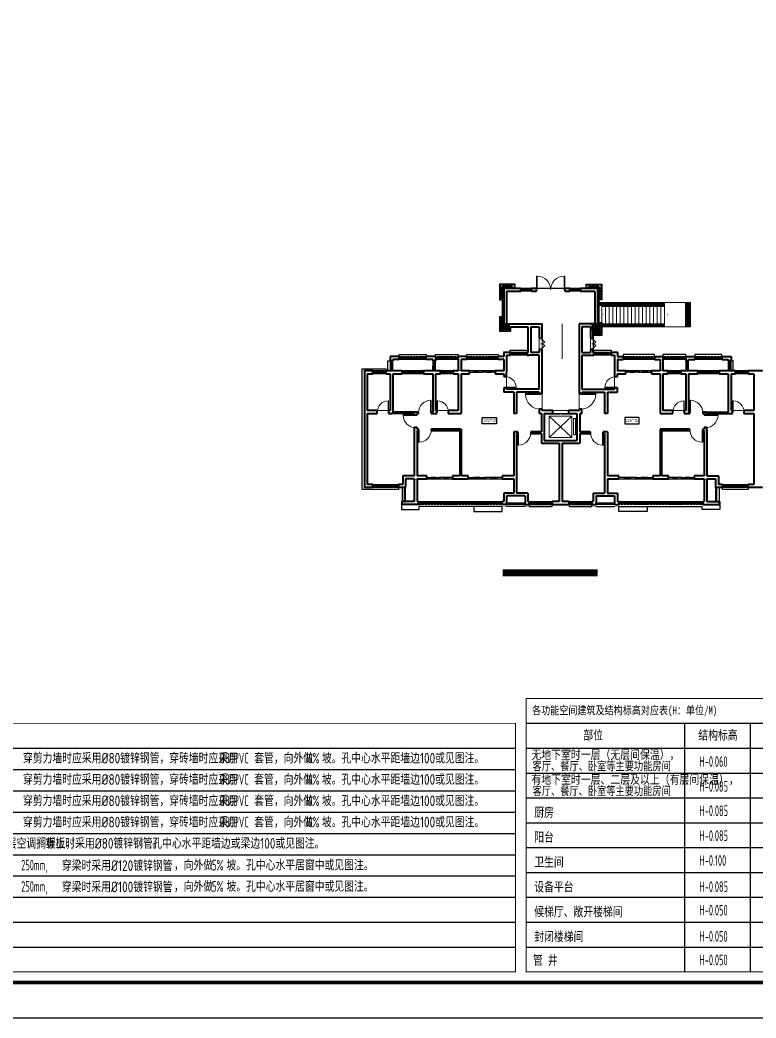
# Model space of a CAD drawing. Extents: x 27938 to 725830, y -209821 to 1628073.
# Drawn here: x 300831 to 321545, y 642457 to 670563 of the extents above; entities that cross this region are included whole.
import ezdxf

# ---------------------------------------------------------------- set-up
doc = ezdxf.new("R2010")
doc.units = 0
doc.header["$LTSCALE"] = 1000
doc.header["$MEASUREMENT"] = 0
doc.linetypes.add('DASH', pattern=[0.35, 0.25, -0.1])
doc.linetypes.add('HIDDEN', pattern=[0.375, 0.25, -0.125])
for name, color, linetype, lineweight in [('3.5方案汇报，与郭总、侯月琴确定户型_t8$0$STAIR', 2, 'Continuous', 18), ('PUB_HATCH', 8, 'Continuous', 9), ('STAIR', 2, 'Continuous', 18), ('WALL', 9, 'Continuous', 40), ('WINDOW', 144, 'Continuous', 15), ('平面-栏杆', 135, 'Continuous', 15), ('平面-看线', 45, 'Continuous', 15)]:
    doc.layers.add(name, color=color, linetype=linetype, lineweight=lineweight)
for name, color, linetype in [('C-Sheet-图框', 101, 'Continuous'), ('DIM_SYMB', 3, 'Continuous'), ('PUB_TEXT', 4, 'Continuous'), ('图框', 140, 'Continuous'), ('看线', 251, 'Continuous'), ('立面-看线', 251, 'Continuous')]:
    doc.layers.add(name, color=color, linetype=linetype)
doc.layers.add('yichutu', color=7, linetype='Continuous', true_color=0xffffff, plot=False)
doc.styles.add('_TCH_DIM', font='SIMPLEX.shx', dxfattribs={"width": 0.7, "bigfont": 'GBCBIG.shx'})
doc.styles.add('宋体', font='', dxfattribs={"height": 50})
doc.styles.add('房间名称', font='TSSDENG', dxfattribs={"width": 0.8, "bigfont": 'HZTXT'})
doc.styles.add('黑体', font='')
doc.styles.get('宋体').set_extended_font_data('SimSun')
doc.styles.get('黑体').set_extended_font_data('SimHei')
pattern_1 = [(0, (-420484.444, -527216.725), (30.95625, 17.872595), [20.6375, -41.275]), (120, (-420484.444, -527216.725), (-30.9562463, 17.8726014), [20.6375, -41.275]), (60, (-420484.444, -527216.725), (3.7e-06, 35.7451964), [-41.275, 20.6375])]

# ---------------------------------------------------------------- blocks, each defined once
blk = doc.blocks.new('TK')
at = {"layer": '图框'}
blk.add_lwpolyline([(465375, 548714), (549475, 548714), (549475, 489314), (465375, 489314)], close=True, dxfattribs=at)
blk.add_lwpolyline([(465375, 548714), (549475, 548714), (549475, 489314), (465375, 489314)], close=True, dxfattribs=at)
at = {"layer": '图框', "const_width": 100}
blk.add_lwpolyline([(548475, 490314), (548475, 547714), (467875, 547714), (467875, 490314)], close=True, dxfattribs=at)
blk = doc.blocks.new('A$C78D13F63')
at = {"layer": 'C-Sheet-图框', "color": 0}
for p, q in [((52360, 7300), (67578, 7300)), ((56815, 7300), (56815, 300)), ((58665, 7300), (58665, 300)), ((31504, 6600), (52060, 6600)), ((52360, 6600), (67578, 6600)), ((31504, 6000), (52060, 6000)), ((52360, 5900), (67578, 5900)), ((31504, 5400), (52060, 5400)), ((52360, 5200), (67578, 5200)), ((31504, 4800), (52060, 4800)), ((52360, 4500), (67578, 4500)), ((31504, 4200), (52060, 4200)), ((52360, 3800), (67578, 3800)), ((31504, 3600), (52060, 3600)), ((31504, 3600), (52060, 3600)), ((52360, 3100), (67578, 3100)), ((31504, 3000), (52060, 3000)), ((31504, 2400), (52060, 2400)), ((52360, 2400), (67578, 2400)), ((31504, 1700), (52060, 1700)), ((52360, 1700), (67578, 1700)), ((31504, 1000), (52060, 1000)), ((52360, 1000), (67578, 1000))]:
    blk.add_line(p, q, dxfattribs=at)
at = {"layer": 'C-Sheet-图框', "color": 0, "const_width": 24}
blk.add_lwpolyline([(52360, 300), (52360, 8000), (67578, 8000), (67578, 300), (52360, 300)], dxfattribs=at)
blk.add_lwpolyline([(31504, 300), (31504, 7300), (52060, 7300), (52060, 300)], close=True, dxfattribs=at)
at = {"layer": 'PUB_TEXT', "color": 2}
for s, height, style, width, p in [('各功能空间建筑及结构标高对应表(H：单位/M)', 227.85, '宋体', 0.8, (52528, 7551)), ('H-0.060', 300, '房间名称', 0.56, (57240, 6073)), ('H-0.085', 300, '房间名称', 0.56, (57240, 5373)), ('H-0.085', 300, '房间名称', 0.56, (57240, 4687)), ('H-0.085', 300, '房间名称', 0.56, (57240, 3987)), ('250mm,', 300, '房间名称', 0.56, (38151, 3156)), ('H-0.100', 300, '房间名称', 0.56, (57240, 3287)), ('250mm,', 300, '房间名称', 0.56, (38151, 2556)), ('H-0.085', 300, '房间名称', 0.56, (57240, 2551)), ('H-0.050', 300, '房间名称', 0.56, (57240, 1887)), ('H-0.050', 300, '房间名称', 0.56, (57240, 1151)), ('H-0.050', 300, '房间名称', 0.56, (57240, 487))]:
    blk.add_text(s, height=height, dxfattribs=dict(at, style=style, width=width)).set_placement(p)
at = {"layer": 'PUB_TEXT', "style": '房间名称'}
for s, height, width, p in [('部位', 300, 0.8, (53972, 6810)), ('结构标高', 300, 0.8, (57207, 6810)), ('穿剪力墙时应采用%%C80镀锌钢管，穿砖墙时应采用', 300, 0.8, (38202, 6168)), ('%%c80PVC', 300, 0.56, (43741, 6168)), ('套管，向外做', 300, 0.8, (44709, 6168)), ('10%%%', 300, 0.56, (46149, 6168)), ('坡。孔中心水平距墙边100或见图注。', 300, 0.8, (46613, 6168)), ('客厅、餐厅、卧室等主要功能房间', 240, 0.8, (52544, 5953)), ('穿剪力墙时应采用%%C80镀锌钢管，穿砖墙时应采用', 300, 0.8, (38202, 5568)), ('%%c80PVC', 300, 0.56, (43741, 5568)), ('套管，向外做', 300, 0.8, (44709, 5568)), ('10%%%', 300, 0.56, (46149, 5568)), ('坡。孔中心水平距墙边100或见图注。', 300, 0.8, (46613, 5568)), ('客厅、餐厅、卧室等主要功能房间', 240, 0.8, (52544, 5253)), ('穿剪力墙时应采用%%C80镀锌钢管，穿砖墙时应采用', 300, 0.8, (38202, 4968)), ('%%c80PVC', 300, 0.56, (43741, 4968)), ('套管，向外做', 300, 0.8, (44709, 4968)), ('10%%%', 300, 0.56, (46149, 4968)), ('坡。孔中心水平距墙边100或见图注。', 300, 0.8, (46613, 4968)), ('厨房', 300, 0.8, (52591, 4637)), ('穿剪力墙时应采用%%C80镀锌钢管，穿砖墙时应采用', 300, 0.8, (38202, 4368)), ('%%c80PVC', 300, 0.56, (43741, 4368)), ('套管，向外做', 300, 0.8, (44709, 4368)), ('10%%%', 300, 0.56, (46149, 4368)), ('坡。孔中心水平距墙边100或见图注。', 300, 0.8, (46613, 4368)), ('阳台', 300, 0.8, (52591, 3937)), ('空调机预留孔，孔中心中心位于住宅各层空调搁板上，', 300, 0.8, (33052, 3768)), ('穿板时采用%%C80镀锌钢管。', 300, 0.8, (38840, 3768)), ('孔中心水平距墙边或梁边100或见图注。', 300, 0.8, (41841, 3768)), ('穿梁时采用%%C120镀锌钢管', 300, 0.8, (39298, 3142)), ('，向外做', 300, 0.8, (42448, 3156)), ('5%%%', 300, 0.56, (43526, 3156)), ('坡。孔中心水平居窗中或见图注。', 300, 0.8, (43927, 3156)), ('卫生间', 300, 0.8, (52591, 3237)), ('穿梁时采用%%C100镀锌钢管', 300, 0.8, (39298, 2542)), ('，向外做', 300, 0.8, (42448, 2556)), ('5%%%', 300, 0.56, (43526, 2556)), ('坡。孔中心水平居窗中或见图注。', 300, 0.8, (43927, 2556)), ('设备平台', 300, 0.8, (52591, 2537)), ('候梯厅、敞开楼梯间', 300, 0.8, (52591, 1837)), ('封闭楼梯间', 300, 0.8, (52591, 1137)), ('管 井', 300, 0.8, (52553, 469))]:
    blk.add_text(s, height=height, dxfattribs=dict(at, width=width)).set_placement(p)
at = {"layer": 'PUB_TEXT', "color": 1, "style": '房间名称', "width": 0.8}
for s, p in [('无地下室时一层（无层间保温），', (52510, 6268)), ('有地下室时一层、二层及以上（有层间保温），', (52510, 5568))]:
    blk.add_text(s, height=257.14, dxfattribs=at).set_placement(p)
blk = doc.blocks.new('yct-841-594-84100-59400-100-1000.0')
at = {"layer": 'yichutu', "color": 7, "true_color": 0xffffff}
blk.add_lwpolyline([(0, 0), (0, 59400), (84100, 59400), (84100, 0)], close=True, dxfattribs=at)
blk = doc.blocks.new('A$C787F6C08')
h = blk.add_hatch()
h.set_pattern_fill('ANSI32', color=246, scale=12, angle=135)
h.set_pattern_definition([(180, (0, 0), (-4e-15, -57.15), []), (180, (-19.05, 19.05), (-4e-15, -57.15), [])])
h.paths.add_polyline_path([(50, -1650), (250, -1650), (250, -50), (50, -50)])
at = {"color": 246}
for points in [[(0, 0), (300, 0), (300, -1700), (0, -1700)], [(50, -50), (250, -50), (250, -1650), (50, -1650)]]:
    blk.add_lwpolyline(points, close=True, dxfattribs=at)
blk = doc.blocks.new('A$C028C60F5')
at = {"color": 6}
blk.add_lwpolyline([(400, 0), (0, 0), (0, -400), (400, -400)], close=True, dxfattribs=at)
at = {"layer": 'PUB_HATCH'}
blk.add_solid([(0, -400), (400, -400), (0, 0), (400, 0)], dxfattribs=at)
blk = doc.blocks.new('A$C3EFA6995')
for p in [(9700, -2400), (15900, -2400)]:
    blk.add_blockref('A$C028C60F5', p)
blk = doc.blocks.new('A$C1F074C3D')
at = {"layer": 'STAIR'}
blk.add_line((-1190, 4160), (-1190, 1703), dxfattribs=at)
blk = doc.blocks.new('A$C7F8B58E3')
at = {"layer": '立面-看线'}
h = blk.add_hatch(dxfattribs=at)
h.set_pattern_fill('HONEY', color=256, scale=13)
h.set_pattern_definition(pattern_1)
h.paths.add_polyline_path([(9133, 4900), (9133, 5000), (8433, 5000), (8433, 4900), (8333, 4900), (8333, 4100), (8533, 4100), (8533, 4800), (9232, 4800), (9232, 4900)])
h = blk.add_hatch(dxfattribs=at)
h.set_pattern_fill('HONEY', color=256, scale=13)
h.set_pattern_definition(pattern_1)
h.paths.add_polyline_path([(14533, 4900), (14533, 5000), (15233, 5000), (15233, 4900), (15333, 4900), (15333, 4100), (15133, 4100), (15133, 4800), (14433, 4800), (14433, 4900)])
h = blk.add_hatch(dxfattribs=at)
h.set_pattern_fill('HONEY', color=256, scale=13)
h.set_pattern_definition([(0, (-420583.807, -530316.725), (30.95625, 17.872595), [20.6375, -41.275]), (120, (-420583.807, -530316.725), (-30.9562463, 17.8726014), [20.6375, -41.275]), (60, (-420583.807, -530316.725), (3.7e-06, 35.7451964), [-41.275, 20.6375])])
h.paths.add_polyline_path([(8533, 2100), (8533, 2100), (8533, 2700), (8333, 2700), (8333, 1900), (8533, 1900)])
h = blk.add_hatch(dxfattribs=at)
h.set_pattern_fill('HONEY', color=256, scale=13)
h.set_pattern_definition([(0, (-420583.807, -530716.725), (30.95625, 17.872595), [20.6375, -41.275]), (120, (-420583.807, -530716.725), (-30.9562463, 17.8726014), [20.6375, -41.275]), (60, (-420583.807, -530716.725), (3.7e-06, 35.7451964), [-41.275, 20.6375])])
h.paths.add_polyline_path([(14833, 1900), (15133, 1900), (15133, 2300), (15332, 2300), (15332, 1600), (14833, 1600)])
at = {"color": 1, "const_width": 8}
for points in [[(8533, 4100), (8333, 4100), (8333, 4900), (8433, 4900), (8433, 5000), (8723, 5000), (8723, 5000), (8843, 5000), (8843, 5000), (9133, 5000), (9133, 4900), (9233, 4900), (9233, 4800)], [(15133, 4100), (15333, 4100), (15333, 4900), (15233, 4900), (15233, 5000), (14943, 5000), (14943, 5000), (14823, 5000), (14823, 5000), (14533, 5000), (14533, 4900), (14433, 4900), (14433, 4800)], [(8533, 2700), (8333, 2700), (8333, 1900), (8933, 1900), (8933, 2100)], [(15133, 2300), (15333, 2300), (15333, 1600), (14833, 1600)]]:
    blk.add_lwpolyline(points, dxfattribs=at)
at = {"color": 1}
for points in [[(7014, -4286), (8020, -4286), (8020, -4722), (7014, -4722)], [(18051, -4286), (17045, -4286), (17045, -4722), (18051, -4722)]]:
    blk.add_lwpolyline(points, close=True, dxfattribs=at)
at = {"color": 30, "const_width": 8}
for points in [[(1383, -10400), (1383, -10700), (1483, -10700), (1483, -10650), (2533, -10650), (2533, -10400)], [(8433, -10400), (8433, -10550), (8733, -10550), (8733, -10400)], [(10033, -10400), (10033, -10550), (10333, -10550), (10333, -10400)], [(15033, -10400), (15033, -10550), (14733, -10550), (14733, -10400)], [(16633, -10400), (16633, -10550), (16333, -10550), (16333, -10400)], [(23683, -10400), (23683, -10700), (23583, -10700), (23583, -10650), (22533, -10650), (22533, -10400)]]:
    blk.add_lwpolyline(points, dxfattribs=at)
at = {"layer": '3.5方案汇报，与郭总、侯月琴确定户型_t8$0$STAIR'}
for p, q in [((13333, -4200), (11733, -5700)), ((11733, -4200), (13333, -5700))]:
    blk.add_line(p, q, dxfattribs=at)
for points in [[(11733, -5700), (11733, -4200), (13333, -4200), (13333, -5700)], [(13433, -5500), (13433, -4350), (13583, -4350), (13583, -5500)]]:
    blk.add_lwpolyline(points, close=True, dxfattribs=at)
at = {"layer": 'DIM_SYMB'}
blk.add_lwpolyline([(19952, 2950, 0, 0, 0), (15433, 2950, 0, 40, 0), (15583, 2950, 0, 0, 0)], format="xyseb", dxfattribs=at)
at = {"layer": 'STAIR'}
for p, q in [((19853, 3600), (15433, 3600)), ((15433, 2300), (15433, 3600)), ((15433, 3540), (19853, 3540)), ((15693, 2300), (15693, 3600)), ((15953, 2300), (15953, 3600)), ((16213, 2300), (16213, 3600)), ((16473, 2300), (16473, 3600)), ((16733, 2300), (16733, 3600)), ((16993, 2300), (16993, 3600)), ((17253, 2300), (17253, 3600)), ((17513, 2300), (17513, 3600)), ((17773, 2300), (17773, 3600)), ((18033, 2300), (18033, 3600)), ((18293, 2300), (18293, 3600)), ((18553, 2300), (18553, 3600)), ((18813, 2300), (18813, 3600)), ((19073, 2300), (19073, 3600)), ((19333, 2300), (19333, 3600)), ((19593, 2300), (19593, 3600)), ((19853, 2300), (19853, 3600)), ((19853, 2300), (15433, 2300))]:
    blk.add_line(p, q, dxfattribs=at)
blk.add_lwpolyline([(19853, 3800), (21353, 3800), (21353, 2100), (19853, 2100)], close=True, dxfattribs=at)
at = {"layer": 'WALL', "color": 7}
for p, q in [((9733, 4800), (8533, 4800)), ((8533, 4800), (8533, 2100)), ((8733, 4600), (9733, 4600)), ((8733, 4600), (8733, 2300)), ((9733, 4600), (9733, 4800)), ((10833, 4800), (10483, 4800)), ((10483, 4800), (10483, 4600)), ((10483, 4600), (10833, 4600)), ((10833, 4600), (10833, 4800)), ((13183, 4800), (12833, 4800)), ((12833, 4800), (12833, 4600)), ((12833, 4600), (13183, 4600)), ((13183, 4600), (13183, 4800)), ((15133, 4800), (13933, 4800)), ((13933, 4800), (13933, 4600)), ((13933, 4600), (14933, 4600)), ((14933, 4600), (14933, 2300)), ((15133, 4800), (15133, 2100)), ((8733, 2300), (10333, 2300)), ((10333, 2300), (11233, 2300)), ((11233, 1300), (11233, 2300)), ((14733, 2300), (13833, 2300)), ((13833, 2300), (13833, 200)), ((14933, 2300), (14733, 2300)), ((8533, 2100), (10233, 2100)), ((10233, 2100), (10233, 300)), ((10433, 2100), (11033, 2100)), ((10433, 2100), (10433, 300)), ((11033, 2100), (11033, 1300)), ((14633, 2100), (14033, 2100)), ((14033, 2100), (14033, 300)), ((14633, 2100), (14633, 1300)), ((15133, 2100), (14833, 2100)), ((14833, 1300), (14833, 2100)), ((11033, 1300), (11233, 1300)), ((14633, 1300), (14833, 1300)), ((533, 0), (533, -300)), ((1183, 0), (533, 0)), ((1183, -200), (1183, 0)), ((3733, 0), (3083, 0)), ((3083, -200), (3083, 0)), ((3733, 0), (3733, -300)), ((5933, 0), (5333, 0)), ((5333, 0), (5333, -1000)), ((5933, -200), (5933, 0)), ((8533, 0), (8133, 0)), ((8133, -200), (8133, 0)), ((8983, 300), (8533, 300)), ((8533, 300), (8533, 0)), ((8733, 100), (8983, 100)), ((8733, 100), (8733, -100)), ((8983, 100), (8983, 300)), ((10233, 300), (10183, 300)), ((10183, 300), (10183, 100)), ((10183, 100), (10333, 100)), ((11033, 100), (10333, 100)), ((11033, 300), (10433, 300)), ((11233, 500), (11033, 500)), ((11033, 500), (11033, 300)), ((11033, -2300), (11033, 100)), ((11233, 200), (11233, 500)), ((11233, -2400), (11233, 200)), ((13833, 200), (13833, -2400)), ((14033, 300), (14633, 300)), ((14033, 100), (14033, -2300)), ((14033, 100), (14733, 100)), ((14833, 500), (14633, 500)), ((14633, 500), (14633, 300)), ((14733, 100), (14883, 100)), ((14833, 300), (14833, 500)), ((14883, 300), (14833, 300)), ((14883, 100), (14883, 300)), ((16533, 300), (16083, 300)), ((16083, 300), (16083, 100)), ((16083, 100), (16333, 100)), ((16333, 100), (16333, -100)), ((16533, 300), (16533, 0)), ((16533, 0), (16933, 0)), ((16933, 0), (16933, -200)), ((19133, 0), (19733, 0)), ((19133, 0), (19133, -200)), ((19733, 0), (19733, -1000)), ((21333, 0), (21333, -300)), ((21333, 0), (21983, 0)), ((21983, 0), (21983, -200)), ((23883, 0), (24533, 0)), ((23883, 0), (23883, -200)), ((24533, 0), (24533, -300)), ((733, -300), (533, -300)), ((733, -200), (733, -300)), ((1183, -200), (733, -200)), ((3533, -200), (3083, -200)), ((3533, -200), (3533, -300)), ((3733, -300), (3533, -300)), ((5933, -200), (5533, -200)), ((5533, -200), (5533, -1000)), ((8533, -200), (8133, -200)), ((8533, -200), (8533, -1000)), ((8733, -100), (8733, -1100)), ((16333, -100), (16333, -1100)), ((16533, -200), (16933, -200)), ((16533, -200), (16533, -1000)), ((19133, -200), (19533, -200)), ((19533, -200), (19533, -1000)), ((21533, -300), (21333, -300)), ((21533, -200), (21533, -300)), ((21533, -200), (21983, -200)), ((23883, -200), (24333, -200)), ((24333, -200), (24333, -300)), ((24533, -300), (24333, -300)), ((-667, -1000), (-1267, -1000)), ((-1267, -1000), (-1267, -3900)), ((-1067, -1200), (-667, -1200)), ((-1067, -1200), (-1067, -3800)), ((-667, -1200), (-667, -1000)), ((633, -1000), (233, -1000)), ((233, -1000), (233, -1200)), ((233, -1200), (533, -1200)), ((533, -1200), (533, -3800)), ((1383, -1000), (633, -1000)), ((733, -1200), (733, -3900)), ((733, -1200), (1383, -1200)), ((1383, -1200), (1383, -1000)), ((3633, -1000), (2883, -1000)), ((2883, -1000), (2883, -1200)), ((2883, -1200), (3533, -1200)), ((3533, -1200), (3533, -3900)), ((4083, -1000), (3633, -1000)), ((3733, -1200), (3733, -3800)), ((3733, -1200), (4083, -1200)), ((4083, -1200), (4083, -1000)), ((5333, -1000), (4983, -1000)), ((4983, -1000), (4983, -1200)), ((4983, -1200), (5333, -1200)), ((5333, -1200), (5333, -3800)), ((6133, -1000), (5533, -1000)), ((5533, -1200), (5533, -4000)), ((5533, -1200), (6133, -1200)), ((6133, -1200), (6133, -1000)), ((8533, -1000), (7933, -1000)), ((7933, -1000), (7933, -1200)), ((7933, -1200), (8533, -1200)), ((8533, -1200), (8533, -1400)), ((8533, -1400), (8733, -1400)), ((8733, -1400), (8733, -1100)), ((16333, -1100), (16333, -1400)), ((16333, -1400), (16533, -1400)), ((17133, -1000), (16533, -1000)), ((16533, -1400), (16533, -1200)), ((16533, -1200), (17133, -1200)), ((17133, -1200), (17133, -1000)), ((19533, -1000), (18933, -1000)), ((18933, -1000), (18933, -1200)), ((18933, -1200), (19533, -1200)), ((19533, -1200), (19533, -4000)), ((20083, -1000), (19733, -1000)), ((19733, -1200), (19733, -3800)), ((19733, -1200), (20083, -1200)), ((20083, -1200), (20083, -1000)), ((21433, -1000), (20983, -1000)), ((20983, -1000), (20983, -1200)), ((20983, -1200), (21333, -1200)), ((21333, -1200), (21333, -3800)), ((22183, -1000), (21433, -1000)), ((21533, -1200), (22183, -1200)), ((21533, -1200), (21533, -3900)), ((22183, -1200), (22183, -1000)), ((24433, -1000), (23683, -1000)), ((23683, -1000), (23683, -1200)), ((23683, -1200), (24333, -1200)), ((24333, -1200), (24333, -3900)), ((24833, -1000), (24433, -1000)), ((24533, -1200), (24833, -1200)), ((24533, -1200), (24533, -3800)), ((24833, -1200), (24833, -1000)), ((26233, -1000), (25733, -1000)), ((25733, -1000), (25733, -1200)), ((25733, -1200), (26133, -1200)), ((26133, -1200), (26133, -3800)), ((26733, -1000), (26233, -1000)), ((8733, -2200), (8533, -2200)), ((8533, -2200), (8533, -2500)), ((9233, -2500), (8533, -2500)), ((8733, -2300), (8733, -2200)), ((9333, -2300), (8733, -2300)), ((9233, -2500), (9233, -4000)), ((11033, -2300), (9333, -2300)), ((9433, -2500), (9433, -4000)), ((11033, -2500), (9433, -2500)), ((11033, -2500), (11033, -2600)), ((11033, -2600), (11233, -2600)), ((11233, -2600), (11233, -2400)), ((13833, -2400), (13833, -2600)), ((13833, -2600), (14033, -2600)), ((14033, -2300), (15733, -2300)), ((14033, -2600), (14033, -2500)), ((14033, -2500), (15633, -2500)), ((15633, -2500), (15633, -4000)), ((15733, -2300), (16333, -2300)), ((15833, -2500), (16533, -2500)), ((15833, -2500), (15833, -4000)), ((16533, -2200), (16333, -2200)), ((16333, -2200), (16333, -2300)), ((16533, -2500), (16533, -2200)), ((-1267, -3900), (-1267, -9200)), ((-367, -3800), (-1067, -3800)), ((-1067, -4000), (-367, -4000)), ((-1067, -4000), (-1067, -9000)), ((-367, -4000), (-367, -3800)), ((533, -3800), (433, -3800)), ((433, -3800), (433, -4000)), ((433, -4000), (633, -4000)), ((2233, -4000), (633, -4000)), ((2333, -3900), (733, -3900)), ((2233, -4000), (2233, -4100)), ((2233, -4100), (2433, -4100)), ((2533, -3900), (2333, -3900)), ((2433, -4100), (2433, -4000)), ((2433, -4000), (2533, -4000)), ((2533, -4000), (2533, -3900)), ((3533, -3900), (3433, -3900)), ((3433, -3900), (3433, -4000)), ((3433, -4000), (3633, -4000)), ((3633, -4000), (3833, -4000)), ((3833, -3800), (3733, -3800)), ((3833, -4000), (3833, -3800)), ((5333, -3800), (4633, -3800)), ((4633, -3800), (4633, -4000)), ((4633, -4000), (5533, -4000)), ((9433, -4000), (9233, -4000)), ((11233, -3700), (11033, -3700)), ((11033, -3700), (11033, -4000)), ((11183, -4000), (11033, -4000)), ((11183, -4000), (11183, -5300)), ((11233, -3800), (11233, -3700)), ((11283, -3800), (11233, -3800)), ((11983, -3800), (11283, -3800)), ((11383, -4000), (11383, -5400)), ((11383, -4000), (11983, -4000)), ((11983, -4000), (11983, -3800)), ((13783, -3800), (13083, -3800)), ((13083, -3800), (13083, -4000)), ((13083, -4000), (13683, -4000)), ((13683, -4000), (13683, -5400)), ((13783, -3800), (13833, -3800)), ((14033, -3700), (13833, -3700)), ((13833, -3700), (13833, -3800)), ((13883, -4000), (14033, -4000)), ((13883, -4000), (13883, -5300)), ((14033, -4000), (14033, -3700)), ((15833, -4000), (15633, -4000)), ((19533, -4000), (20433, -4000)), ((20433, -3800), (19733, -3800)), ((20433, -4000), (20433, -3800)), ((21333, -3800), (21233, -3800)), ((21233, -3800), (21233, -4000)), ((21233, -4000), (21433, -4000)), ((21433, -4000), (21633, -4000)), ((21633, -3900), (21533, -3900)), ((21633, -4000), (21633, -3900)), ((22733, -3900), (22533, -3900)), ((22533, -3900), (22533, -4000)), ((22533, -4000), (22633, -4000)), ((22633, -4000), (22633, -4100)), ((22633, -4100), (22833, -4100)), ((22733, -3900), (24333, -3900)), ((22833, -4000), (24433, -4000)), ((22833, -4100), (22833, -4000)), ((24433, -4000), (24633, -4000)), ((24633, -3800), (24533, -3800)), ((24633, -4000), (24633, -3800)), ((26133, -3800), (25433, -3800)), ((25433, -3800), (25433, -4000)), ((25433, -4000), (26133, -4000)), ((26133, -4000), (26133, -9000)), ((2433, -5000), (2233, -5000)), ((2233, -5000), (2233, -5200)), ((2233, -5200), (2233, -8400)), ((2433, -5100), (2433, -5000)), ((2533, -5100), (2433, -5100)), ((2433, -5200), (2433, -8400)), ((2433, -5200), (2533, -5200)), ((2533, -5200), (2533, -5100)), ((5533, -5100), (3433, -5100)), ((3433, -5100), (3433, -5200)), ((3433, -5200), (5433, -5200)), ((5433, -5200), (5433, -8400)), ((5533, -5100), (5533, -8400)), ((9532, -5300), (9233, -5300)), ((9233, -5300), (9233, -8400)), ((9433, -5400), (9532, -5400)), ((9433, -5400), (9433, -8500)), ((9532, -5400), (9532, -5300)), ((11183, -5300), (10432, -5300)), ((10432, -5300), (10432, -5400)), ((10432, -5400), (11183, -5400)), ((11183, -5400), (11183, -6100)), ((11383, -5400), (11383, -5900)), ((13683, -5400), (13683, -5900)), ((14634, -5300), (13883, -5300)), ((13883, -5400), (13883, -6100)), ((13883, -5400), (14634, -5400)), ((14634, -5400), (14634, -5300)), ((15833, -5300), (15534, -5300)), ((15534, -5300), (15534, -5400)), ((15534, -5400), (15633, -5400)), ((15633, -5400), (15633, -8500)), ((15833, -5300), (15833, -8400)), ((19533, -5100), (19533, -8400)), ((21633, -5100), (19533, -5100)), ((19633, -5200), (19633, -8400)), ((19633, -5200), (21633, -5200)), ((21633, -5200), (21633, -5100)), ((22633, -5100), (22533, -5100)), ((22533, -5100), (22533, -5200)), ((22533, -5200), (22633, -5200)), ((22833, -5000), (22633, -5000)), ((22633, -5000), (22633, -5100)), ((22633, -5200), (22633, -8400)), ((22833, -5200), (22833, -5000)), ((22833, -5200), (22833, -8400)), ((11183, -6100), (12433, -6100)), ((11383, -5900), (12533, -5900)), ((12433, -6100), (12433, -10200)), ((12533, -5900), (13683, -5900)), ((12633, -6100), (13883, -6100)), ((12633, -6100), (12633, -10200)), ((1433, -8400), (1433, -9000)), ((2233, -8400), (1433, -8400)), ((3133, -8400), (2433, -8400)), ((3133, -8600), (3133, -8400)), ((5433, -8400), (4933, -8400)), ((4933, -8400), (4933, -8600)), ((6033, -8400), (5533, -8400)), ((6033, -8600), (6033, -8400)), ((9233, -8400), (8433, -8400)), ((8433, -8400), (8433, -8600)), ((16633, -8400), (15833, -8400)), ((16633, -8600), (16633, -8400)), ((19533, -8400), (19033, -8400)), ((19033, -8400), (19033, -8600)), ((20133, -8400), (19633, -8400)), ((20133, -8600), (20133, -8400)), ((22633, -8400), (21933, -8400)), ((21933, -8400), (21933, -8600)), ((22833, -8400), (23633, -8400)), ((23633, -8400), (23633, -9000)), ((-667, -9000), (-1067, -9000)), ((-667, -9200), (-667, -9000)), ((1433, -9000), (1133, -9000)), ((1133, -9000), (1133, -9200)), ((1633, -8600), (1633, -9100)), ((2233, -8600), (1633, -8600)), ((1633, -9200), (1633, -9100)), ((2233, -8600), (2233, -10200)), ((2433, -8600), (3133, -8600)), ((2433, -8600), (2433, -10200)), ((4933, -8600), (5433, -8600)), ((5433, -8600), (6033, -8600)), ((8433, -8600), (9233, -8600)), ((9233, -8600), (9233, -9600)), ((9433, -8500), (9433, -9600)), ((15633, -8500), (15633, -9600)), ((15833, -8600), (15833, -9600)), ((15833, -8600), (16633, -8600)), ((19033, -8600), (19633, -8600)), ((19633, -8600), (20133, -8600)), ((21933, -8600), (22633, -8600)), ((22633, -8600), (22633, -10200)), ((22833, -8600), (23433, -8600)), ((22833, -8600), (22833, -10200)), ((23433, -8600), (23433, -9100)), ((23433, -9100), (23433, -9200)), ((23933, -9000), (23633, -9000)), ((23933, -9200), (23933, -9000)), ((26133, -9000), (25733, -9000)), ((25733, -9000), (25733, -9200)), ((-1267, -9200), (-667, -9200)), ((1133, -9200), (1533, -9200)), ((1533, -9200), (1633, -9200)), ((8533, -9600), (8533, -10200)), ((9233, -9600), (8533, -9600)), ((8733, -9800), (8733, -10300)), ((9333, -9800), (8733, -9800)), ((10033, -9800), (9333, -9800)), ((10233, -9600), (9433, -9600)), ((10033, -9800), (10033, -10300)), ((10233, -9600), (10233, -10200)), ((14833, -9600), (14833, -10200)), ((14833, -9600), (15633, -9600)), ((15033, -9800), (15033, -10300)), ((15033, -9800), (15733, -9800)), ((15733, -9800), (16333, -9800)), ((15833, -9600), (16533, -9600)), ((16333, -9800), (16333, -10300)), ((16533, -9600), (16533, -10200)), ((23433, -9200), (23533, -9200)), ((23533, -9200), (23933, -9200)), ((25733, -9200), (26233, -9200)), ((26233, -9200), (26733, -9200)), ((1533, -10200), (1383, -10200)), ((1383, -10400), (1383, -10200)), ((1533, -10400), (1383, -10400)), ((1533, -10200), (1633, -10200)), ((2333, -10400), (1533, -10400)), ((2233, -10200), (1633, -10200)), ((2533, -10400), (2333, -10400)), ((2533, -10200), (2433, -10200)), ((2533, -10400), (2533, -10200)), ((8533, -10200), (8433, -10200)), ((8433, -10400), (8433, -10200)), ((8633, -10400), (8433, -10400)), ((8633, -10400), (8733, -10400)), ((8733, -10400), (8733, -10300)), ((10033, -10300), (10033, -10400)), ((10033, -10400), (10133, -10400)), ((10133, -10400), (10333, -10400)), ((10333, -10200), (10233, -10200)), ((10333, -10400), (10333, -10200)), ((12433, -10200), (11933, -10200)), ((11933, -10200), (11933, -10400)), ((11933, -10400), (12533, -10400)), ((12533, -10400), (13133, -10400)), ((13133, -10200), (12633, -10200)), ((13133, -10400), (13133, -10200)), ((14833, -10200), (14733, -10200)), ((14733, -10200), (14733, -10400)), ((14733, -10400), (14933, -10400)), ((14933, -10400), (15033, -10400)), ((15033, -10400), (15033, -10300)), ((16333, -10300), (16333, -10400)), ((16333, -10400), (16433, -10400)), ((16433, -10400), (16633, -10400)), ((16533, -10200), (16633, -10200)), ((16633, -10200), (16633, -10400)), ((22533, -10200), (22633, -10200)), ((22533, -10200), (22533, -10400)), ((22533, -10400), (22733, -10400)), ((22733, -10400), (23533, -10400)), ((22833, -10200), (23433, -10200)), ((23433, -10200), (23533, -10200)), ((23533, -10200), (23683, -10200)), ((23533, -10400), (23683, -10400)), ((23683, -10200), (23683, -10400))]:
    blk.add_line(p, q, dxfattribs=at)
at = {"layer": 'WINDOW'}
for p, q in [((10833, 4700), (10833, 5675)), ((10883, 5675), (10833, 5675)), ((10883, 4700), (10883, 5675)), ((12783, 4700), (12783, 5675)), ((12783, 5675), (12833, 5675)), ((12833, 4700), (12833, 5675)), ((12833, 4800), (10833, 4800)), ((10833, 4700), (10883, 4700)), ((12833, 4700), (12783, 4700)), ((13183, 4600), (13183, 4800)), ((13933, 4800), (13183, 4800)), ((13183, 4733), (13933, 4733)), ((13183, 4667), (13933, 4667)), ((13933, 4600), (13183, 4600)), ((13933, 4800), (13933, 4600)), ((11033, 500), (11033, 1300)), ((11133, 1300), (11416, 1017)), ((11133, 500), (11416, 783)), ((11233, 500), (11233, 1300)), ((14633, 1300), (14633, 500)), ((14833, 1300), (14833, 500)), ((-667, -1000), (-667, -1200)), ((233, -1000), (-667, -1000)), ((-667, -1067), (233, -1067)), ((-667, -1133), (233, -1133)), ((233, -1200), (-667, -1200)), ((233, -1200), (233, -1000)), ((4083, -1000), (4083, -1200)), ((4983, -1000), (4083, -1000)), ((4083, -1067), (4983, -1067)), ((4083, -1133), (4983, -1133)), ((4983, -1200), (4083, -1200)), ((4983, -1200), (4983, -1000)), ((7933, -1000), (6133, -1000)), ((8733, -1400), (8733, -2200)), ((16333, -1400), (16333, -2200)), ((17133, -1000), (18933, -1000)), ((20083, -1200), (20083, -1000)), ((20083, -1000), (20983, -1000)), ((20983, -1067), (20083, -1067)), ((20983, -1133), (20083, -1133)), ((20083, -1200), (20983, -1200)), ((20983, -1000), (20983, -1200)), ((8633, -2200), (8633, -2160)), ((8633, -2160), (9413, -2160)), ((8633, -2200), (9413, -2200)), ((9413, -2160), (9413, -2200)), ((10060, -2655), (10060, -2600)), ((11133, -2600), (10060, -2600)), ((11133, -2655), (10060, -2655)), ((11133, -2600), (11133, -2655)), ((11233, -3700), (11233, -2600)), ((13833, -2600), (13833, -3700)), ((15653, -2160), (15653, -2200)), ((16433, -2160), (15653, -2160)), ((16433, -2200), (15653, -2200)), ((16433, -2200), (16433, -2160)), ((433, -3800), (-367, -3800)), ((3833, -3800), (4633, -3800)), ((11946, -4059), (11946, -4038)), ((12496, -4038), (11946, -4038)), ((12496, -4059), (11946, -4059)), ((11983, -3800), (13083, -3800)), ((11983, -4000), (13083, -4000)), ((13083, -4000), (11983, -4000)), ((12496, -4059), (12496, -4038)), ((13119, -4038), (12569, -4038)), ((12569, -4059), (12569, -4038)), ((13119, -4059), (12569, -4059)), ((13119, -4059), (13119, -4038)), ((21233, -3800), (20433, -3800)), ((24633, -3800), (25433, -3800)), ((9532, -5350), (9577, -5350)), ((9532, -5350), (9532, -6227)), ((9577, -5350), (9577, -6227)), ((15534, -5350), (15489, -5350)), ((15489, -5350), (15489, -6227)), ((15534, -5350), (15534, -6227)), ((9577, -6227), (9532, -6227)), ((15489, -6227), (15534, -6227)), ((3133, -8500), (3133, -8525)), ((4076, -8500), (3133, -8500)), ((3133, -8525), (4076, -8525)), ((4933, -8600), (3133, -8600)), ((3403, -8475), (3763, -8475)), ((3615, -8461), (3615, -8475)), ((3763, -8475), (3615, -8461)), ((3998, -8475), (4933, -8475)), ((3998, -8500), (3998, -8475)), ((4933, -8500), (3998, -8500)), ((4076, -8525), (4076, -8500)), ((4303, -8525), (4450, -8539)), ((4663, -8525), (4303, -8525)), ((4450, -8539), (4450, -8525)), ((4933, -8475), (4933, -8500)), ((6033, -8500), (6033, -8525)), ((7290, -8500), (6033, -8500)), ((6033, -8525), (7290, -8525)), ((8433, -8600), (6033, -8600)), ((6393, -8475), (6873, -8475)), ((6676, -8461), (6676, -8475)), ((6873, -8475), (6676, -8461)), ((7187, -8475), (8433, -8475)), ((7187, -8500), (7187, -8475)), ((8433, -8500), (7187, -8500)), ((7290, -8525), (7290, -8500)), ((7593, -8525), (7789, -8539)), ((8073, -8525), (7593, -8525)), ((7789, -8539), (7789, -8525)), ((8433, -8475), (8433, -8500)), ((16633, -8475), (16633, -8500)), ((17879, -8475), (16633, -8475)), ((16633, -8500), (17879, -8500)), ((16633, -8600), (19033, -8600)), ((16993, -8525), (17473, -8525)), ((17276, -8539), (17276, -8525)), ((17473, -8525), (17276, -8539)), ((17775, -8500), (19033, -8500)), ((17775, -8525), (17775, -8500)), ((19033, -8525), (17775, -8525)), ((17879, -8500), (17879, -8475)), ((18193, -8475), (18389, -8461)), ((18673, -8475), (18193, -8475)), ((18389, -8461), (18389, -8475)), ((19033, -8500), (19033, -8525)), ((20133, -8475), (20133, -8500)), ((21067, -8475), (20133, -8475)), ((20133, -8500), (21067, -8500)), ((20133, -8600), (21933, -8600)), ((20403, -8525), (20763, -8525)), ((20615, -8539), (20615, -8525)), ((20763, -8525), (20615, -8539)), ((20990, -8500), (21933, -8500)), ((20990, -8525), (20990, -8500)), ((21933, -8525), (20990, -8525)), ((21067, -8500), (21067, -8475)), ((21303, -8475), (21450, -8461)), ((21663, -8475), (21303, -8475)), ((21450, -8461), (21450, -8475)), ((21933, -8500), (21933, -8525)), ((8733, -10400), (8733, -10300)), ((8733, -10300), (10033, -10300)), ((10033, -10333), (8733, -10333)), ((8733, -10367), (8816, -10333)), ((10033, -10367), (8733, -10367)), ((8733, -10400), (10033, -10400)), ((8821, -10367), (8904, -10333)), ((8910, -10367), (8993, -10333)), ((8998, -10367), (9081, -10333)), ((9086, -10367), (9170, -10333)), ((9175, -10367), (9258, -10333)), ((9263, -10367), (9346, -10333)), ((9351, -10367), (9435, -10333)), ((9440, -10367), (9523, -10333)), ((9528, -10367), (9612, -10333)), ((9617, -10367), (9700, -10333)), ((9705, -10367), (9788, -10333)), ((9793, -10367), (9877, -10333)), ((9882, -10367), (9965, -10333)), ((9970, -10367), (10033, -10342)), ((10033, -10300), (10033, -10400)), ((10333, -10200), (10333, -10400)), ((11933, -10200), (10333, -10200)), ((10333, -10267), (11933, -10267)), ((10333, -10333), (11933, -10333)), ((11933, -10400), (10333, -10400)), ((11933, -10400), (11933, -10200)), ((13133, -10400), (13133, -10200)), ((13133, -10200), (14733, -10200)), ((14733, -10267), (13133, -10267)), ((14733, -10333), (13133, -10333)), ((13133, -10400), (14733, -10400)), ((14733, -10200), (14733, -10400)), ((15033, -10300), (15033, -10400)), ((16333, -10300), (15033, -10300)), ((15033, -10333), (16333, -10333)), ((15095, -10367), (15033, -10342)), ((15033, -10367), (16333, -10367)), ((16333, -10400), (15033, -10400)), ((15184, -10367), (15100, -10333)), ((15272, -10367), (15189, -10333)), ((15360, -10367), (15277, -10333)), ((15449, -10367), (15366, -10333)), ((15537, -10367), (15454, -10333)), ((15626, -10367), (15542, -10333)), ((15714, -10367), (15631, -10333)), ((15802, -10367), (15719, -10333)), ((15891, -10367), (15807, -10333)), ((15979, -10367), (15896, -10333)), ((16068, -10367), (15984, -10333)), ((16156, -10367), (16073, -10333)), ((16244, -10367), (16161, -10333)), ((16333, -10367), (16249, -10333)), ((16333, -10400), (16333, -10300))]:
    blk.add_line(p, q, dxfattribs=at)
at = {"layer": 'WINDOW', "extrusion": (0, 0, -1)}
for p, q in [((9733, 4800), (9733, 4600)), ((9733, 4800), (10483, 4800)), ((10483, 4733), (9733, 4733)), ((10483, 4667), (9733, 4667)), ((9733, 4600), (10483, 4600)), ((10483, 4600), (10483, 4800)), ((14733, 1300), (15016, 1017)), ((14733, 500), (15016, 783)), ((8983, 100), (8983, 300)), ((8983, 300), (10183, 300)), ((10183, 233), (8983, 233)), ((10183, 167), (8983, 167)), ((8983, 100), (10183, 100)), ((10183, 300), (10183, 100)), ((14883, 300), (14883, 100)), ((16083, 300), (14883, 300)), ((14883, 233), (16083, 233)), ((14883, 167), (16083, 167)), ((16083, 100), (14883, 100)), ((16083, 100), (16083, 300)), ((1383, -1200), (1383, -1000)), ((1383, -1000), (2883, -1000)), ((2883, -1067), (1383, -1067)), ((2883, -1133), (1383, -1133)), ((1383, -1200), (2883, -1200)), ((2883, -1000), (2883, -1200)), ((6133, -1125), (6133, -1100)), ((6133, -1100), (7067, -1100)), ((7067, -1125), (6133, -1125)), ((6403, -1075), (6763, -1075)), ((6615, -1061), (6615, -1075)), ((6763, -1075), (6615, -1061)), ((6990, -1075), (6990, -1100)), ((7933, -1075), (6990, -1075)), ((6990, -1100), (7933, -1100)), ((7067, -1100), (7067, -1125)), ((7303, -1125), (7450, -1139)), ((7663, -1125), (7303, -1125)), ((7450, -1139), (7450, -1125)), ((7933, -1100), (7933, -1075)), ((17133, -1100), (17133, -1075)), ((17133, -1075), (18076, -1075)), ((18076, -1100), (17133, -1100)), ((17403, -1125), (17763, -1125)), ((17615, -1139), (17615, -1125)), ((17763, -1125), (17615, -1139)), ((17998, -1100), (17998, -1125)), ((18933, -1100), (17998, -1100)), ((17998, -1125), (18933, -1125)), ((18076, -1075), (18076, -1100)), ((18303, -1075), (18450, -1061)), ((18663, -1075), (18303, -1075)), ((18450, -1061), (18450, -1075)), ((18933, -1125), (18933, -1100)), ((22183, -1000), (22183, -1200)), ((23683, -1000), (22183, -1000)), ((22183, -1067), (23683, -1067)), ((22183, -1133), (23683, -1133)), ((23683, -1200), (22183, -1200)), ((23683, -1200), (23683, -1000)), ((24833, -1200), (24833, -1000)), ((24833, -1000), (25733, -1000)), ((25733, -1067), (24833, -1067)), ((25733, -1133), (24833, -1133)), ((24833, -1200), (25733, -1200)), ((25733, -1000), (25733, -1200)), ((13933, -2600), (13933, -2655)), ((13933, -2600), (15005, -2600)), ((13933, -2655), (15005, -2655)), ((15005, -2655), (15005, -2600)), ((393, -3120), (433, -3120)), ((393, -3900), (393, -3120)), ((433, -3900), (433, -3120)), ((3388, -3072), (3433, -3072)), ((3388, -3950), (3388, -3072)), ((3433, -3950), (3433, -3072)), ((3873, -3120), (3833, -3120)), ((3833, -3900), (3833, -3120)), ((3873, -3900), (3873, -3120)), ((21193, -3120), (21233, -3120)), ((21193, -3900), (21193, -3120)), ((21233, -3900), (21233, -3120)), ((21678, -3072), (21633, -3072)), ((21633, -3950), (21633, -3072)), ((21678, -3950), (21678, -3072)), ((24673, -3120), (24633, -3120)), ((24633, -3900), (24633, -3120)), ((24673, -3900), (24673, -3120)), ((433, -3900), (393, -3900)), ((1455, -4145), (1455, -4100)), ((2333, -4100), (1455, -4100)), ((2333, -4145), (1455, -4145)), ((2333, -4100), (2333, -4145)), ((3433, -3950), (3388, -3950)), ((3833, -3900), (3873, -3900)), ((21233, -3900), (21193, -3900)), ((21633, -3950), (21678, -3950)), ((22733, -4100), (22733, -4145)), ((22733, -4100), (23610, -4100)), ((22733, -4145), (23610, -4145)), ((23610, -4145), (23610, -4100)), ((24633, -3900), (24673, -3900)), ((2533, -5150), (2578, -5150)), ((2533, -5150), (2533, -6028)), ((2578, -5150), (2578, -6028)), ((22533, -5150), (22488, -5150)), ((22488, -5150), (22488, -6028)), ((22533, -5150), (22533, -6028)), ((2578, -6028), (2533, -6028)), ((22488, -6028), (22533, -6028)), ((-667, -9200), (-667, -9000)), ((-667, -9000), (1133, -9000)), ((1133, -9067), (-667, -9067)), ((1133, -9133), (-667, -9133)), ((1133, -9000), (1133, -9200)), ((23933, -9000), (23933, -9200)), ((25733, -9000), (23933, -9000)), ((23933, -9067), (25733, -9067)), ((23933, -9133), (25733, -9133)), ((25733, -9200), (25733, -9000)), ((-667, -9200), (1133, -9200)), ((1633, -9200), (1533, -9200)), ((1533, -9200), (1533, -10200)), ((1566, -10200), (1566, -9200)), ((1599, -9200), (1566, -9264)), ((1599, -9268), (1566, -9332)), ((1599, -9336), (1566, -9400)), ((1599, -9404), (1566, -9468)), ((1599, -9472), (1566, -9536)), ((1599, -9540), (1566, -9604)), ((1599, -9608), (1566, -9672)), ((1599, -9676), (1566, -9740)), ((1599, -9744), (1566, -9808)), ((1599, -9812), (1566, -9876)), ((1599, -10200), (1599, -9200)), ((1633, -9200), (1633, -10200)), ((23433, -9200), (23533, -9200)), ((23433, -9200), (23433, -10200)), ((23466, -10200), (23466, -9200)), ((23466, -9200), (23499, -9264)), ((23466, -9268), (23499, -9332)), ((23466, -9336), (23499, -9400)), ((23466, -9404), (23499, -9468)), ((23466, -9472), (23499, -9536)), ((23466, -9540), (23499, -9604)), ((23466, -9608), (23499, -9672)), ((23466, -9676), (23499, -9740)), ((23466, -9744), (23499, -9808)), ((23466, -9812), (23499, -9876)), ((23499, -10200), (23499, -9200)), ((23533, -9200), (23533, -10200)), ((25733, -9200), (23933, -9200)), ((1533, -10200), (1633, -10200)), ((1599, -9880), (1566, -9944)), ((1599, -9948), (1566, -10012)), ((1599, -10016), (1566, -10080)), ((1599, -10084), (1566, -10148)), ((1599, -10152), (1574, -10200)), ((23533, -10200), (23433, -10200)), ((23466, -9880), (23499, -9944)), ((23466, -9948), (23499, -10012)), ((23466, -10016), (23499, -10080)), ((23466, -10084), (23499, -10148)), ((23466, -10152), (23491, -10200))]:
    blk.add_line(p, q, dxfattribs=at)
at = {"layer": 'WINDOW'}
for centre, radius, start, end in [((10858, 4700), 975, 0, 88.53072), ((12808, 4700), 975, 91.46928, 180), ((11133, 1300), 400, 270, 315), ((11133, 500), 400, 45, 90), ((8633, -2180), 780, 1.46928, 90), ((16433, -2180), 780, 90, 178.53072), ((11133, -2628), 1072, 181.46928, 270), ((9554, -5350), 878, 271.46928, 0), ((15511, -5350), 878, 180, 268.53072)]:
    blk.add_arc(centre, radius, start, end, dxfattribs=at)
at = {"layer": 'WINDOW', "extrusion": (0, 0, -1)}
for centre, radius, start, end in [((-14733, 1300), 400, 225, 270), ((-14733, 500), 400, 90, 135), ((-13933, -2628), 1072, 181.46928, 270), ((-413, -3900), 780, 0, 88.53072), ((-3410, -3950), 878, 0, 88.53072), ((-3853, -3900), 780, 91.46928, 180), ((-21213, -3900), 780, 0, 88.53072), ((-21655, -3950), 878, 91.46928, 180), ((-24653, -3900), 780, 91.46928, 180), ((-2333, -4122), 878, 270, 358.53072), ((-22733, -4122), 878, 181.46928, 270), ((-2555, -5150), 878, 180, 268.53072), ((-22510, -5150), 878, 271.46928, 0)]:
    blk.add_arc(centre, radius, start, end, dxfattribs=at)
at = {"layer": '平面-栏杆'}
for p, q in [((19853, 3730), (15233, 3730)), ((19853, 3670), (15233, 3670)), ((19853, 2230), (15433, 2230)), ((19853, 2170), (15433, 2170)), ((2533, -10270), (8433, -10270)), ((2533, -10330), (8433, -10330)), ((22533, -10270), (16633, -10270)), ((22533, -10330), (16633, -10330))]:
    blk.add_line(p, q, dxfattribs=at)
for points in [[(603, -300), (603, -1000)], [(663, -300), (663, -1000)], [(3083, -70), (1183, -70)], [(3083, -130), (1183, -130)], [(3603, -300), (3602, -1000)], [(3663, -300), (3662, -1000)], [(5333, -70), (3733, -70)], [(5333, -130), (3733, -130)], [(8133, -70), (5933, -70)], [(8133, -130), (5933, -130)], [(16933, -70), (19133, -70)], [(16933, -130), (19133, -130)], [(19733, -70), (21333, -70)], [(19733, -130), (21333, -130)], [(21403, -300), (21403, -1000)], [(21463, -300), (21463, -1000)], [(21983, -70), (23883, -70)], [(21983, -130), (23883, -130)], [(24402, -300), (24403, -1000)], [(24462, -300), (24463, -1000)]]:
    blk.add_lwpolyline(points, dxfattribs=at)
at = {"layer": '平面-看线'}
for p, q in [((19853, 3800), (15233, 3800)), ((19853, 3600), (15233, 3600)), ((19853, 3600), (19853, 3800)), ((19853, 2300), (15433, 2300)), ((19853, 2100), (19853, 2300)), ((19853, 2100), (15433, 2100)), ((3532, -1000), (3533, -300)), ((21533, -1000), (21533, -300)), ((2533, -10200), (8433, -10200)), ((22533, -10200), (16633, -10200))]:
    blk.add_line(p, q, dxfattribs=at)
at = {"layer": '平面-看线', "linetype": 'DASH', "ltscale": 0.3}
for p, q in [((1183, 0), (3083, 0)), ((3733, 0), (5333, 0)), ((5933, 0), (8133, 0)), ((19133, 0), (16933, 0)), ((21333, 0), (19733, 0)), ((23883, 0), (21983, 0)), ((533, -1000), (533, -300)), ((24533, -1000), (24532, -300)), ((2533, -10400), (8433, -10400)), ((22533, -10400), (16633, -10400))]:
    blk.add_line(p, q, dxfattribs=at)
at = {"layer": '平面-看线'}
for points in [[(733, -300), (733, -1000)], [(3083, -200), (1183, -200)], [(3733, -300), (3732, -1000)], [(5333, -200), (3733, -200)], [(8133, -200), (5933, -200)], [(16933, -200), (19133, -200)], [(19733, -200), (21333, -200)], [(21333, -300), (21333, -1000)], [(21983, -200), (23883, -200)], [(24332, -300), (24333, -1000)]]:
    blk.add_lwpolyline(points, dxfattribs=at)
at = {"layer": '看线', "color": 201}
for points in [[(9333, 4800), (9333, 5100), (8233, 5100), (8233, 4000), (8433, 4000), (8433, 2800), (8233, 2800), (8233, 1800), (9033, 1800), (9033, 2100)], [(14333, 4800), (14333, 5100), (15433, 5100), (15433, 4000), (15233, 4000), (15233, 2400), (15433, 2400), (15433, 1500), (14833, 1500)], [(1133, -9200), (1133, -9350), (-1417, -9350), (-1417, -850), (233, -850), (233, -1000)], [(1383, -10200), (1333, -10200), (1333, -10750), (2583, -10750), (2583, -10550)], [(23683, -10200), (23733, -10200), (23733, -10750), (22483, -10750), (22483, -10550)]]:
    blk.add_lwpolyline(points, dxfattribs=at)
at = {"layer": '看线', "color": 201, "linetype": 'HIDDEN', "ltscale": 0.5}
for points in [[(9283, 4800), (9283, 5050), (8283, 5050), (8283, 4050), (8483, 4050), (8483, 2750), (8283, 2750), (8283, 1850), (8983, 1850), (8983, 2100)], [(14383, 4800), (14383, 5050), (15383, 5050), (15383, 4050), (15183, 4050), (15183, 2350), (15383, 2350), (15383, 1550), (14833, 1550)]]:
    blk.add_lwpolyline(points, dxfattribs=at)
at = {"layer": '看线', "color": 202, "ltscale": 0.5}
for points in [[(1183, 0), (1183, 150), (3083, 150), (3083, 0)], [(3733, 0), (3733, 150), (5333, 150), (5333, 0)], [(5933, 0), (5933, 150), (8133, 150), (8133, 0)], [(8983, 300), (8983, 450), (10183, 450), (10183, 300)], [(14883, 300), (14883, 450), (16083, 450), (16083, 300)], [(19133, 0), (19133, 150), (16933, 150), (16933, 0)], [(21333, 0), (21333, 150), (19733, 150), (19733, 0)], [(23883, 0), (23883, 150), (21983, 150), (21983, 0)], [(383, -1000), (383, -300), (533, -300)], [(24682, -1000), (24682, -300), (24532, -300)], [(1383, -9200), (1383, -10200)], [(23683, -9200), (23683, -10200)], [(25733, -9200), (25733, -9350), (23933, -9350), (23933, -9200)], [(10333, -10400), (10333, -10550), (11933, -10550), (11933, -10400)], [(13133, -10400), (13133, -10550), (14733, -10550), (14733, -10400)], [(8433, -10550), (2583, -10550)], [(6433, -10550), (6433, -10900), (8433, -10900), (8433, -10550)], [(10033, -10550), (8733, -10550)], [(15033, -10550), (16333, -10550)], [(16633, -10550), (22483, -10550)], [(18633, -10550), (18633, -10900), (16633, -10900), (16633, -10550)]]:
    blk.add_lwpolyline(points, dxfattribs=at)
for name, p in [('A$C787F6C08', (21353, 3800)), ('A$C3EFA6995', (-1167, 4700)), ('A$C1F074C3D', (13833, -1860))]:
    blk.add_blockref(name, p)
at = {"color": 1, "style": '黑体'}
for p in [(7086, -4579), (17087, -4579)]:
    blk.add_text('125户型', height=175, dxfattribs=at).set_placement(p)
at = {"layer": 'PUB_TEXT', "style": '_TCH_DIM', "width": 0.7}
blk.add_text('下', height=169, dxfattribs=at).set_placement((20002, 2863))
blk = doc.blocks.new('A$C25497AA0')
at = {"color": 5, "linetype": 'DASH', "ltscale": 0.4, "const_width": 15}
for points in [[(6216, 1120), (6400, 1120), (6400, 1400), (6336, 1400), (6336, 2120), (6400, 2120), (6400, 2440), (6360, 2440), (6360, 2480), (6080, 2480), (6080, 2440), (6040, 2440), (6040, 2416), (3960, 2416), (3960, 2440), (3920, 2440), (3920, 2480), (3640, 2480), (3640, 2440), (3600, 2440), (3600, 2120), (3664, 2120), (3664, 1560), (3600, 1560), (3600, 1240), (3840, 1240), (3840, 1304), (4344, 1304)], [(15304, 1120), (15120, 1120), (15120, 1400), (15184, 1400), (15184, 2120), (15120, 2120), (15120, 2440), (15160, 2440), (15160, 2480), (15440, 2480), (15440, 2440), (15480, 2440), (15480, 2416), (17560, 2416), (17560, 2440), (17600, 2440), (17600, 2480), (17880, 2480), (17880, 2440), (17920, 2440), (17920, 2120), (17856, 2120), (17856, 1560), (17920, 1560), (17920, 1240), (17680, 1240), (17680, 1304), (17176, 1304)], [(4344, 1304), (4344, 616), (3664, 616), (3664, 96), (-256, 96), (-256, -3216), (936, -3216), (936, -2976), (3944, -2976), (3944, -3456), (4264, -3456), (4264, -3696), (6296, -3696), (6296, -3456), (6616, -3456), (6616, -2976), (9624, -2976), (9624, -3216), (10760, -3216)], [(10760, 96), (6896, 96), (6896, 616), (6216, 616), (6216, 1120)], [(17176, 1304), (17176, 616), (17856, 616), (17856, 96), (21776, 96), (21776, -3216), (20584, -3216), (20584, -2976), (17576, -2976), (17576, -3456), (17256, -3456), (17256, -3696), (15224, -3696), (15224, -3456), (14904, -3456), (14904, -2976), (11896, -2976), (11896, -3216), (10760, -3216)], [(10760, 96), (14624, 96), (14624, 616), (15304, 616), (15304, 1120)]]:
    blk.add_lwpolyline(points, dxfattribs=at)

msp = doc.modelspace()

# ---------------------------------------------------------------- linework, layer by layer
at = {"color": 5, "linetype": 'DASH', "ltscale": 2, "const_width": 200}
msp.add_lwpolyline([(317086.2, 654990.9), (314412.4, 654990.9)], dxfattribs=at)

# ---------------------------------------------------------------- block references
for name, p in [('TK', (-205160.9, 153143.3)), ('A$C25497AA0', (310765.2, 660602.1))]:
    msp.add_blockref(name, p)
at = {"xscale": 0.4, "yscale": 0.4, "zscale": 0.4}
msp.add_blockref('A$C7F8B58E3', (311032, 661082.1), dxfattribs=at)

# ---------------------------------------------------------------- next in the draw order: block references
msp.add_blockref('A$C78D13F63', (262714.1, 643457))

# ---------------------------------------------------------------- next in the draw order: block references
at = {"layer": 'yichutu'}
msp.add_blockref('yct-841-594-84100-59400-100-1000.0', (260214.1, 642457), dxfattribs=at)

doc.saveas('drawing.dxf')
